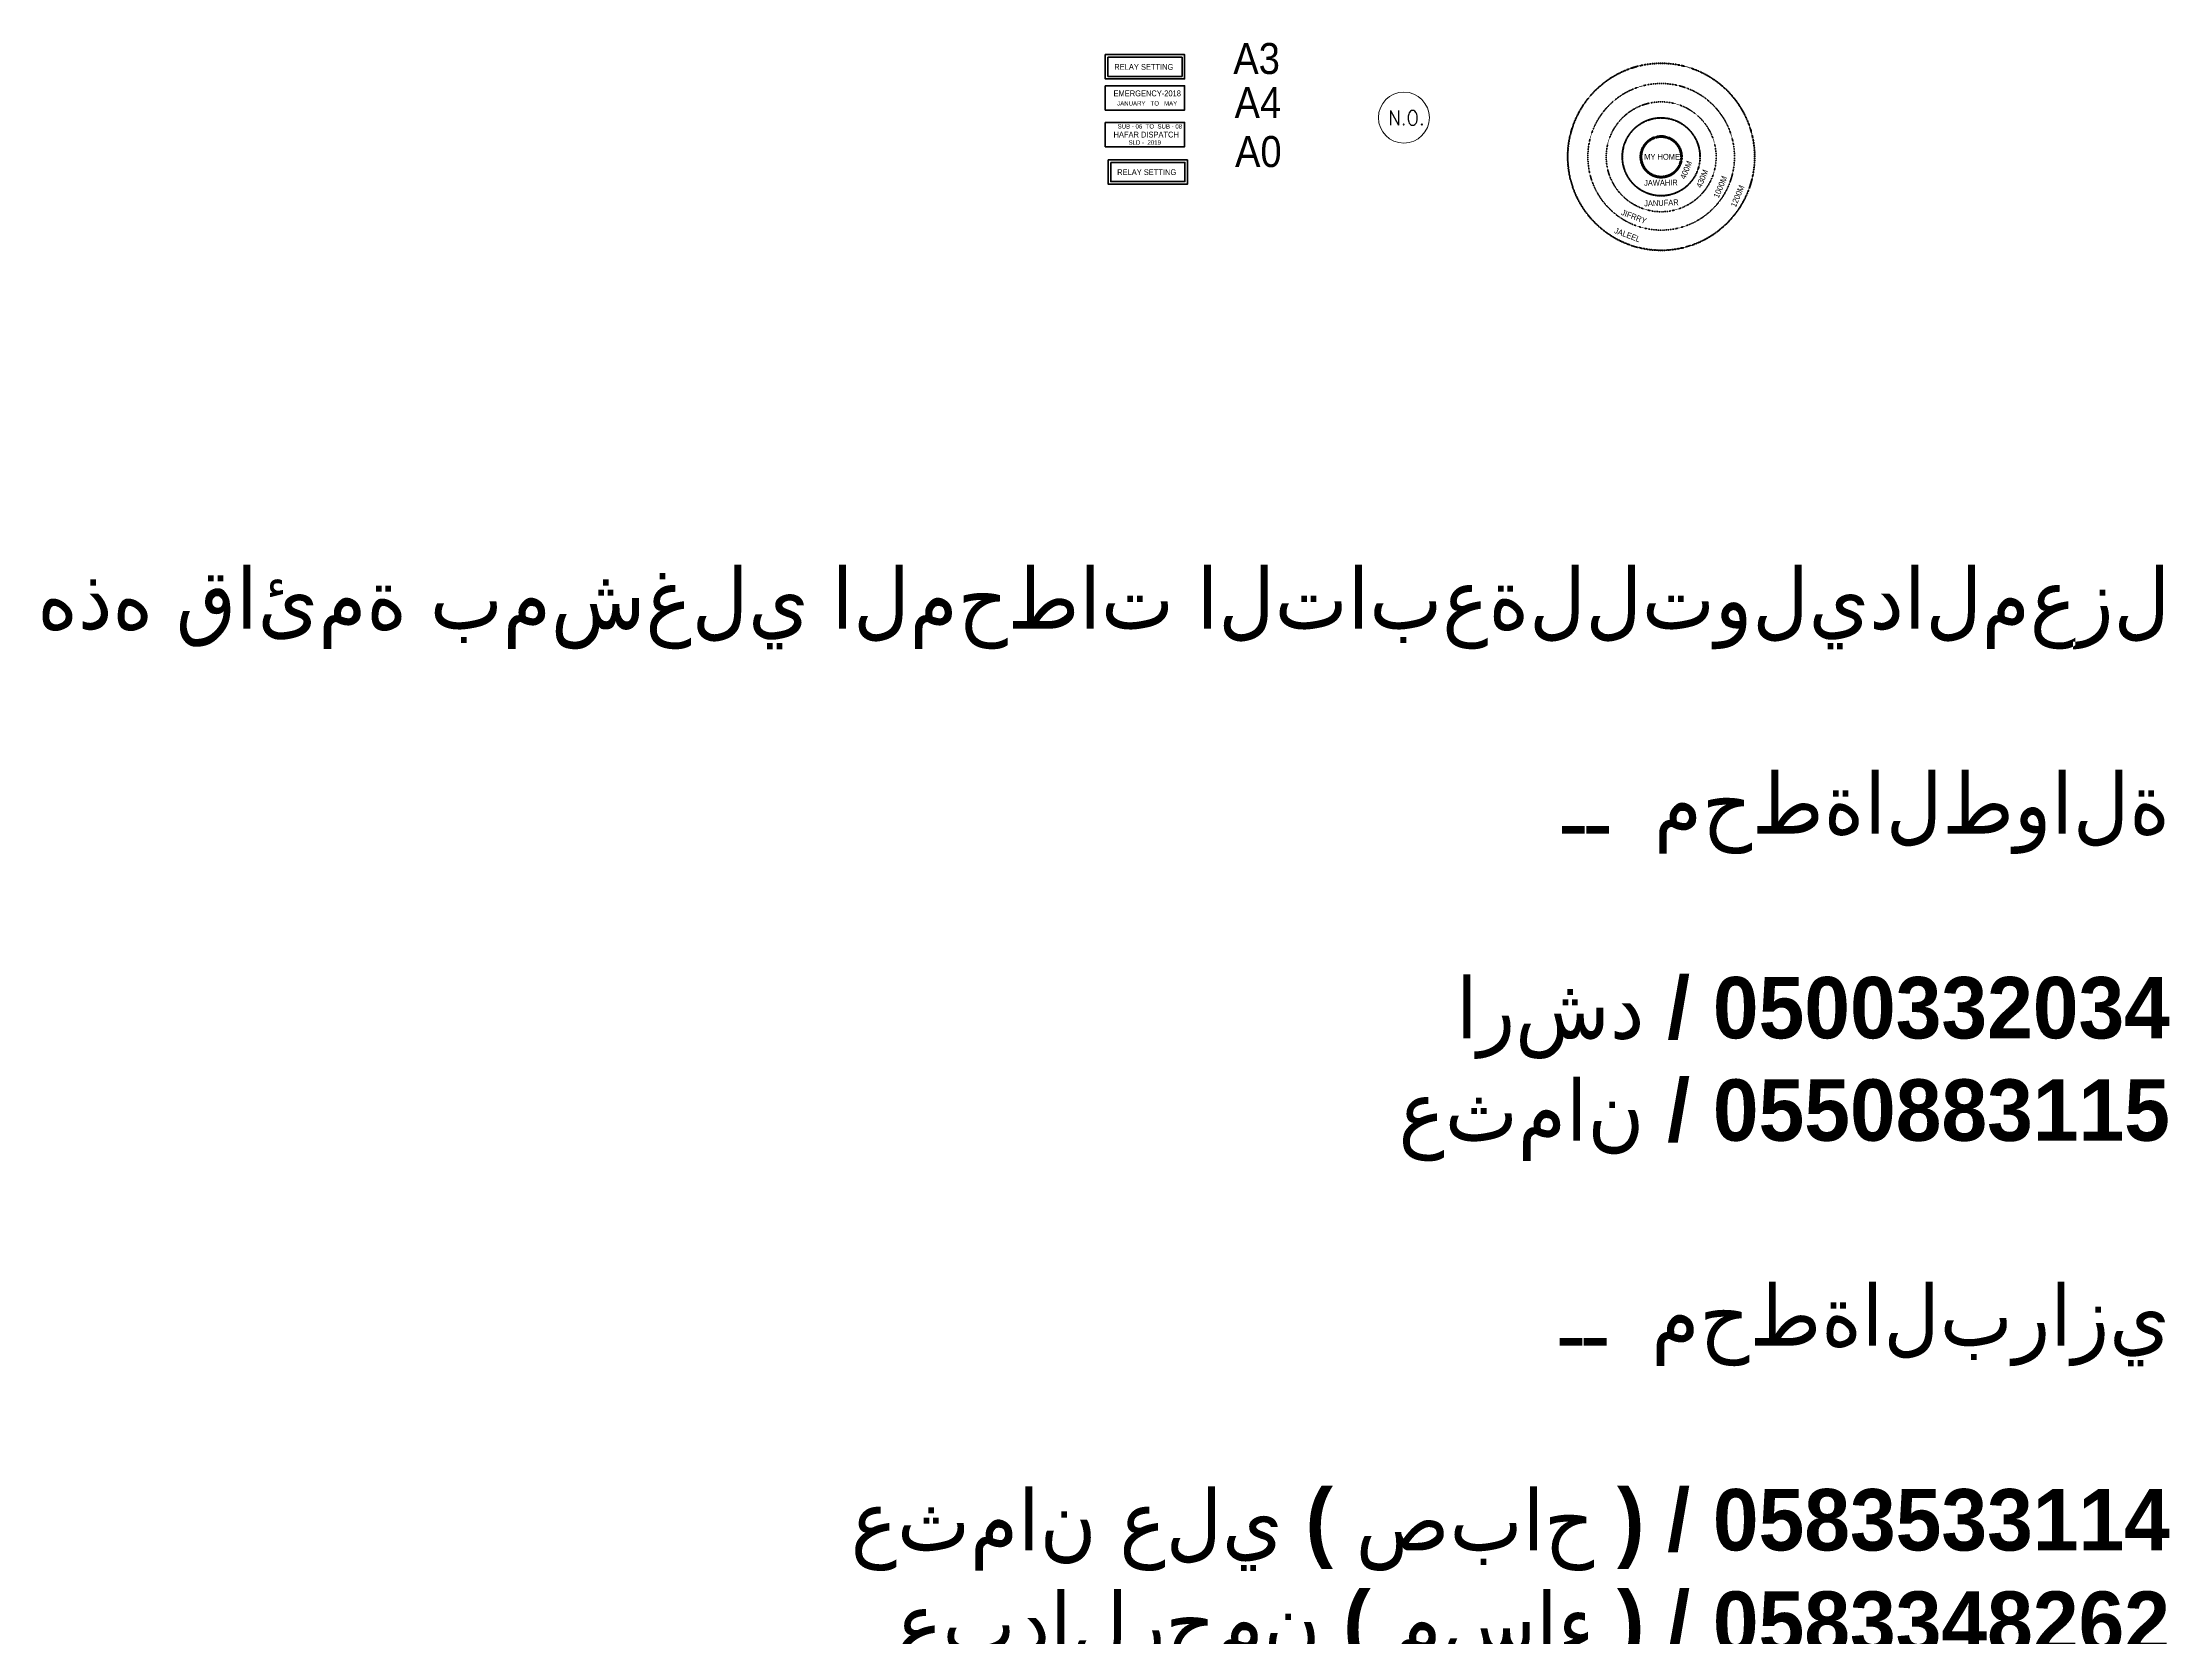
# Model space of a CAD drawing. Header units: metres. Extents: x 65984 to 144644, y -19036 to 23726.
# Drawn here: x 119613 to 124501, y 12109 to 15776 of the extents above; entities that cross this region are included whole.
import ezdxf
from ezdxf.enums import TextEntityAlignment as Align

# ---------------------------------------------------------------- set-up
doc = ezdxf.new("R2010")
doc.units = ezdxf.units.M
doc.header["$MEASUREMENT"] = 0
doc.linetypes.add('DGN Style 3', pattern=[0.013877, 0, -0.013877])
for name, color, linetype, lineweight in [('ABS NUMBER', 112, 'Continuous', 30), ('d_eos no', 121, 'Continuous', 40), ('d_ug cable', 95, 'Continuous', 40), ('SW N O', 114, 'Continuous', 30)]:
    doc.layers.add(name, color=color, linetype=linetype, lineweight=lineweight)
doc.styles.add('NASKHF', font='naskhf.shx', dxfattribs={"height": 8})
doc.styles.add('Style-Arial', font='arial.ttf')
doc.styles.add('Style-STANDARD', font='STANDARD.shx')

# ---------------------------------------------------------------- blocks, each defined once
blk = doc.blocks.new('*U893')
at = {"layer": 'SW N O', "color": 3, "lineweight": 13}
blk.add_circle((0, 0), 16.8, dxfattribs=at)
at = {"layer": 'SW N O', "color": 3, "lineweight": 13, "style": 'Style-STANDARD'}
blk.add_text('N.O.', height=9.6, dxfattribs=at).set_placement((1.7, -0.2), align=Align.MIDDLE_CENTER)

msp = doc.modelspace()

# ---------------------------------------------------------------- linework, layer by layer
at = {"layer": 'd_ug cable', "color": 1, "linetype": 'Continuous', "lineweight": 40, "flags": 128}
for points in [[(122055.6, 15748.1), (122237.8, 15748.1), (122237.8, 15692.3), (122055.6, 15692.3)], [(122061.4, 15742.3), (122232.1, 15742.3), (122232.1, 15698), (122061.4, 15698)], [(122055.6, 15676.5), (122237.8, 15676.5), (122237.8, 15620.8), (122055.6, 15620.8)], [(122055.6, 15592.3), (122237.8, 15592.3), (122237.8, 15536.5), (122055.6, 15536.5)], [(122062.2, 15506.1), (122244.3, 15506.1), (122244.3, 15450.3), (122062.2, 15450.3)], [(122067.9, 15500.4), (122238.6, 15500.4), (122238.6, 15456.1), (122067.9, 15456.1)]]:
    msp.add_lwpolyline(points, close=True, dxfattribs=at)
at = {"layer": 'd_ug cable', "color": 194, "linetype": 'DGN Style 3', "lineweight": 100}
for radius in [215.2, 214.6, 168.5, 126.3, 89.7, 89.6, 89.3, 89.1, 48.2, 48, 47.7, 47.7, 47.4, 47.4, 47.4, 47.4, 47.3, 47.3, 47.1, 46.8, 46.8, 46.8, 46.8, 46.8, 46.8, 46.7, 46.7, 46.7, 46.7, 46.6, 46.3, 46.3, 46, 46, 45.7, 45.7, 45.7, 45.7, 45.5, 45.2, 45.2, 45.1]:
    msp.add_circle((123333.2, 15513.2), radius, dxfattribs=at)

# ---------------------------------------------------------------- block references
at = {"layer": 'SW N O', "color": 3, "lineweight": 13, "xscale": 3.483854796581138, "yscale": 3.483854796581138, "zscale": 3.483854796581138}
msp.add_blockref('*U893', (122741.8, 15603.4), dxfattribs=at)

# ---------------------------------------------------------------- texts
at = {"layer": 'ABS NUMBER', "color": 7, "lineweight": 140, "style": 'Style-Arial', "width": 0.88}
for s, height, p in [('A3', 71.28, (122349.7, 15703.6)), ('RELAY SETTING', 13.45, (122076.3, 15713.2)), ('EMERGENCY-2018', 13.45, (122074.5, 15652.4)), ('A4', 71.28, (122352.6, 15602.1)), ('JANUARY   TO   MAY', 9.924, (122082.8, 15631.1)), ('HAFAR DISPATCH', 13.45, (122074.5, 15557.6)), ('SUB - 06  TO  SUB - 08', 9.924, (122083.9, 15578.2)), ('SLD -  2019', 9.924, (122109, 15541.1)), ('A0', 71.28, (122353.7, 15489.7)), ('MY HOME', 13.45, (123294.2, 15506.5)), ('RELAY SETTING', 13.45, (122082.9, 15471.2))]:
    msp.add_text(s, height=height, dxfattribs=at).set_placement(p)
for s, rotation, p in [('400M', 67.3621, (123388.3, 15460.6)), ('JAWAHIR', 0.6174, (123293.9, 15446.6)), ('430M', 67.3621, (123425.3, 15440.6)), ('1000M', 67.3621, (123465.2, 15417.1)), ('JANUFAR', 1.9835, (123294.3, 15399.2)), ('1200M', 67.3621, (123504.7, 15396.1)), ('JIFRRY', 339.1714, (123239.9, 15380.1)), ('JALEEL', 339.1714, (123224.1, 15338.5))]:
    msp.add_text(s, height=13.45, rotation=rotation, dxfattribs=at).set_placement(p)
at = {"layer": 'd_eos no', "color": 167, "linetype": 'Continuous', "lineweight": 13, "true_color": 0x1f4e79, "insert": (124502.5, 14569.5), "char_height": 141.25, "width": 4802.483, "attachment_point": 3, "style": 'NASKHF'}
msp.add_mtext('\\fGE SS Two Medium|b1|i0|c178178|p27;هذه قائمة بمشغلي المحطات التابعةللتوليدالمعزل\\P\\P\\C1;\\c255;ــ\\C157;\\c8210719; \\C1;\\c255; محطةالطوالة\\P\\P\\C157;\\c7949855;       ارشد / 0500332034\\P       عثمان / 0550883115\\P\\P\\C1;\\c255;ــ\\C157;\\c8210719; \\C1;\\c255; محطةالبرازي\\P\\P\\C157;\\c7949855;      عثمان علي ( صباح ) / 0583533114\\Pعبدالرحمن ( مساء ) / 0583348262\\P\\P\\C1;\\c255;ــ\\C157;\\c8210719; \\C1;\\c255; محطةأمعشر\\P\\P\\C157;\\c7949855;      يوسف: 0580826442   &  0506104830\\P      إبراهيم: 0553895785\\P   \\P\\P\\C1;\\c255;مشرف وحدالتوليدالمعزول: \\P\\C157;\\c7949855;                                                  0567999776    فهدفرحان العنزي\\P                                                        \\P', dxfattribs=at)

doc.saveas('drawing.dxf')
